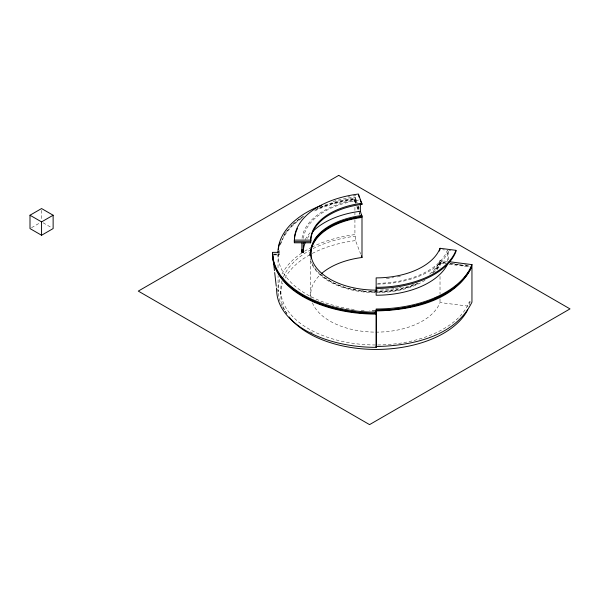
<?xml version="1.0" encoding="UTF-8"?>
<svg xmlns="http://www.w3.org/2000/svg" width="600" height="600" viewBox="0 0 600 600"><rect width="100%" height="100%" fill="white"/><g stroke="black" fill="none" stroke-linecap="round" stroke-linejoin="round"><path stroke-width="0.45" stroke-dasharray="3 2.25" d="M278.093 253.29L278.077 255.938A98.123 56.648 0 0 0 356.257 309.772M273.63 254.895L279.038 254.895L279.112 251.572A97.102 56.062 0 0 1 279.21 250.312M279.772 279.428L278.43 285.12L278.077 291.548L278.077 275.618M446.213 263.04L440.768 262.343L439.935 264.21A66.435 38.355 0 0 1 435.045 271.222M440.768 262.343L439.935 265.05A66.435 38.355 0 0 1 436.028 270.93M282.03 273.99C286.612 265.065 294.165 258 302.468 252.548M284.077 234.795L286.125 231.847M286.53 231.292L287.505 230.1M291.053 226.163L292.103 225.127M292.627 224.61L299.58 218.925M300.21 218.452L303.84 216.053M304.522 251.22L311.115 247.538M31.545 227.685L40.02 222.795M311.767 247.2C325.245 240.442 340.02 236.58 354.923 234.6L355.507 236.138L355.507 240.593L360.697 254.108M315.472 209.827C327.938 204.15 341.37 200.798 354.923 198.998L356.205 202.35M355.808 203.197L354.15 198.877L351.945 199.178A97.102 56.062 0 0 0 316.793 209.108M355.478 203.167L354.15 199.71L351.945 200.01A97.102 56.062 0 0 0 314.228 211.125M273.495 254.295L278.032 254.243L278.115 256.53M276.668 289.86L278.032 289.845L278.115 292.132M375.157 310.928L373.327 310.928A98.123 56.648 0 0 1 369.638 310.83M273.63 254.055L279.038 254.055L279.038 254.895M372.308 310.905L376.26 310.95M442.68 249.743L444.457 249.968M448.89 250.538L450.668 250.763M429.668 274.08A65.415 37.77 0 0 0 440.018 260.528L448.665 261.638M432.022 273.112A65.415 37.77 0 0 0 440.018 261.645L446.408 262.462M452.79 263.28L454.62 263.513M458.265 263.978L460.095 264.21M464.655 264.795L466.478 265.028M449.842 263.505L469.808 266.062M433.11 272.88A65.415 37.77 0 0 0 440.018 262.478L446.408 263.295M450.053 263.76L469.215 266.212M440.768 263.175L445.305 263.76M448.935 264.225L470.715 267.007M282.112 280.673A95.392 55.073 0 0 0 357.825 343.957A95.392 55.073 0 0 0 469.29 301.83L471.067 302.055M312.413 302.827A65.415 37.77 0 0 0 376.418 332.13A65.415 37.77 0 0 0 440.018 302.535L468.375 306.165M43.102 222.795L51.585 227.685M333.045 201.465A98.123 56.648 0 0 1 354.923 197.048L357.173 202.913M358.462 206.265L359.1 207.945M354.923 197.048L356.528 202.35M358.14 206.542L359.1 209.055M357.817 206.535L359.1 209.888M357.135 206.655L358.462 210.112M358.793 210.983L360.12 214.44M356.805 206.625L358.793 211.815M359.13 212.678L360.457 216.135M469.29 301.83L469.29 305.392M448.665 259.785L448.665 250.507A74.273 42.877 0 0 1 376.995 284.108M447.338 261.465L447.338 250.335A72.907 42.098 0 0 1 376.98 283.32M440.018 260.528L440.018 261.645M440.018 262.478L440.018 268.065M440.018 276.45L440.018 294.15M440.018 298.808L440.018 302.535M354.923 198.998L354.923 203.678M354.923 207.428L354.923 214.928M354.923 219.608L354.923 234.6M354.15 198.877L354.15 199.71M310.77 260.985L310.77 295.447M280.8 291.502L280.8 295.95M278.032 254.243L278.032 268.298M41.565 210.33L41.565 220.125M364.132 310.522A98.123 56.648 0 0 1 359.288 310.11M312.435 332.985A98.123 56.648 0 0 1 310.26 331.882M287.048 313.627A98.123 56.648 0 0 1 285.502 311.587M284.25 309.75A98.123 56.648 0 0 1 282.57 306.93M282.188 306.218A98.123 56.648 0 0 1 278.22 293.407M311.032 297.93A65.415 37.77 0 0 1 320.28 274.725M418.035 283.312A65.415 37.77 0 0 1 320.565 274.207M319.462 273.142A65.415 37.77 0 0 1 318.42 272.055M283.365 277.125A95.392 55.073 0 0 1 309.998 250.23M313.072 248.595A95.392 55.073 0 0 1 355.507 236.138M286.8 313.65A95.392 55.073 0 0 1 284.798 310.215M284.445 309.517A95.392 55.073 0 0 1 282.817 282.99M285.022 278.077A95.392 55.073 0 0 1 311.52 253.853M312.293 253.447A95.392 55.073 0 0 1 355.507 240.593M400.342 276.315A65.415 37.77 0 0 1 395.34 277.335M393.638 277.62A65.415 37.77 0 0 1 391.928 277.882M389.34 278.22A65.415 37.77 0 0 1 385.853 278.58M347.858 196.935A81.765 47.205 0 0 1 349.59 196.583M353.108 195.938A81.765 47.205 0 0 1 355.77 195.51M303.413 238.38A72.907 42.098 0 0 1 360.375 200.13M302.055 238.327A74.273 42.877 0 0 1 359.265 199.47M305.295 239.505A74.273 42.877 0 0 1 310.05 232.808M307.38 238.388A72.907 42.098 0 0 1 309.165 235.74M425.018 280.29A66.435 38.355 0 0 1 357.728 291.157A66.435 38.355 0 0 1 310.822 261.255M310.575 260.43A66.435 38.355 0 0 1 310.17 258.765M309.765 252.885A66.435 38.355 0 0 0 309.75 255.413L309.75 254.572A66.435 38.355 0 0 1 309.765 252.053M279.112 252.405A97.102 56.062 0 0 1 279.278 250.515M280.44 244.868A97.102 56.062 0 0 1 302.528 217.755M417.33 283.567A66.435 38.355 0 0 1 317.52 271.5M316.522 270.375A66.435 38.355 0 0 1 311.752 262.89M280.44 244.035A97.102 56.062 0 0 1 281.513 240.938M281.767 240.322A97.102 56.062 0 0 1 282.593 238.485M283.522 236.67A97.102 56.062 0 0 1 286.515 231.923M286.942 231.337A97.102 56.062 0 0 1 289.245 228.472M289.74 227.91A97.102 56.062 0 0 1 303.975 215.97M413.94 284.295A65.415 37.77 0 0 1 369.975 291.067M363.165 290.483A65.415 37.77 0 0 1 361.485 290.272M355.688 289.335A65.415 37.77 0 0 1 353.25 288.84M319.507 207.218A98.123 56.648 0 0 1 354.923 198.157M401.16 287.257A65.415 37.77 0 0 1 399.555 287.625M397.942 287.962A65.415 37.77 0 0 1 395.49 288.435M393.84 288.712A65.415 37.77 0 0 1 376.853 290.123"/><path stroke-width="0.9" d="M376.237 347.347L376.26 310.95L376.237 347.347L372.248 347.303A99.488 57.435 0 0 1 276.75 292.163L276.465 288.038M296.07 231.712A81.765 47.205 0 0 0 294.39 241.23L294.39 240.112L310.74 240.112L310.65 242.805L294.3 242.805L294.39 240.112A81.765 47.205 0 0 1 358.462 194.025L361.995 204.36A65.415 37.77 0 0 0 310.74 241.23L310.74 240.112A65.415 37.77 0 0 1 361.995 203.243M278.43 249.517L278.663 248.205M30 215.228L41.565 208.553L53.13 215.228L53.13 228.577L41.565 235.252L30 228.577L30 215.228L41.565 221.903L53.13 215.228M375.998 310.365L379.44 310.327A97.102 56.062 0 0 0 460.298 282.278M376.08 310.92C411.285 310.252 455.04 301.237 471.952 266.565L471.952 302.168C455.04 336.847 411.285 345.862 376.08 346.53M294.3 241.688L310.65 241.688L310.65 242.805M376.155 310.118A98.123 56.648 0 0 0 471.952 265.733L471.952 264.615A98.123 56.648 0 0 1 376.155 309.007L376.155 313.267A103.575 59.797 0 0 1 272.587 253.47L272.587 252.353L278.032 252.353A98.123 56.648 0 0 1 321.555 205.29M301.882 243.083L301.882 252.353L303.248 252.353A72.907 42.098 0 0 1 305.28 242.483M447.42 264.442A74.273 42.877 0 0 1 376.155 295.237L376.155 277.882A65.415 37.77 0 0 0 440.018 248.288L455.985 250.335L455.985 251.445A81.765 47.205 0 0 1 376.155 288.435M449.145 261.697L471.952 264.615M358.462 195.142L359.423 197.655M360.39 200.167L361.995 204.36M360.39 211.298L361.995 216.6A65.415 37.77 0 0 0 310.913 256.215M361.358 214.92L361.995 216.6M361.358 215.752L361.995 217.433L361.995 257.49A65.415 37.77 0 0 0 321.428 273.675M361.35 255.803L361.995 257.49M274.47 270.712L272.587 254.303A103.575 59.797 0 0 0 376.155 314.1M274.68 272.535L276.255 286.215M440.018 248.288L440.018 249.405A65.415 37.77 0 0 1 439.32 251.055M375.135 312.66L375.135 313.5L372.127 313.462A102.547 59.205 0 0 1 281.415 276.96M360.788 216.165L360.788 217.005L357.548 217.485A66.435 38.355 0 0 0 314.513 239.993M360.375 203.843L360.375 211.26A72.907 42.098 0 0 0 312.428 231.907M303.248 243.083L303.248 252.353M41.565 221.903L41.565 235.252M310.77 255.39A65.415 37.77 0 0 1 361.995 217.433M467.73 309.788A95.392 55.073 0 0 1 382.808 349.305A95.392 55.073 0 0 1 289.192 316.995M296.355 230.933A81.765 47.205 0 0 1 297.36 228.615M455.985 250.335A81.765 47.205 0 0 1 376.155 287.325M301.882 252.353A74.273 42.877 0 0 1 302.055 249.458M467.985 272.513A97.102 56.062 0 0 1 467.257 273.705M466.868 274.298A97.102 56.062 0 0 1 466.065 275.475M465.645 276.06A97.102 56.062 0 0 1 463.38 278.933M436.935 297.188A97.102 56.062 0 0 1 434.993 298.065M278.04 252.833A98.123 56.648 0 0 1 278.093 251.55M278.257 249.638A98.123 56.648 0 0 1 279.255 244.567M279.435 243.938A98.123 56.648 0 0 1 279.832 242.678M311.37 258.683A65.415 37.77 0 0 1 311.032 257.04M376.853 290.123A65.415 37.77 0 0 1 311.168 256.665A65.415 37.77 0 0 1 361.995 215.483M376.155 312.15A103.575 59.797 0 0 1 272.587 252.353M338.73 175.38L138.292 291.097L369.562 424.62L570 308.903L338.73 175.38"/></g></svg>
